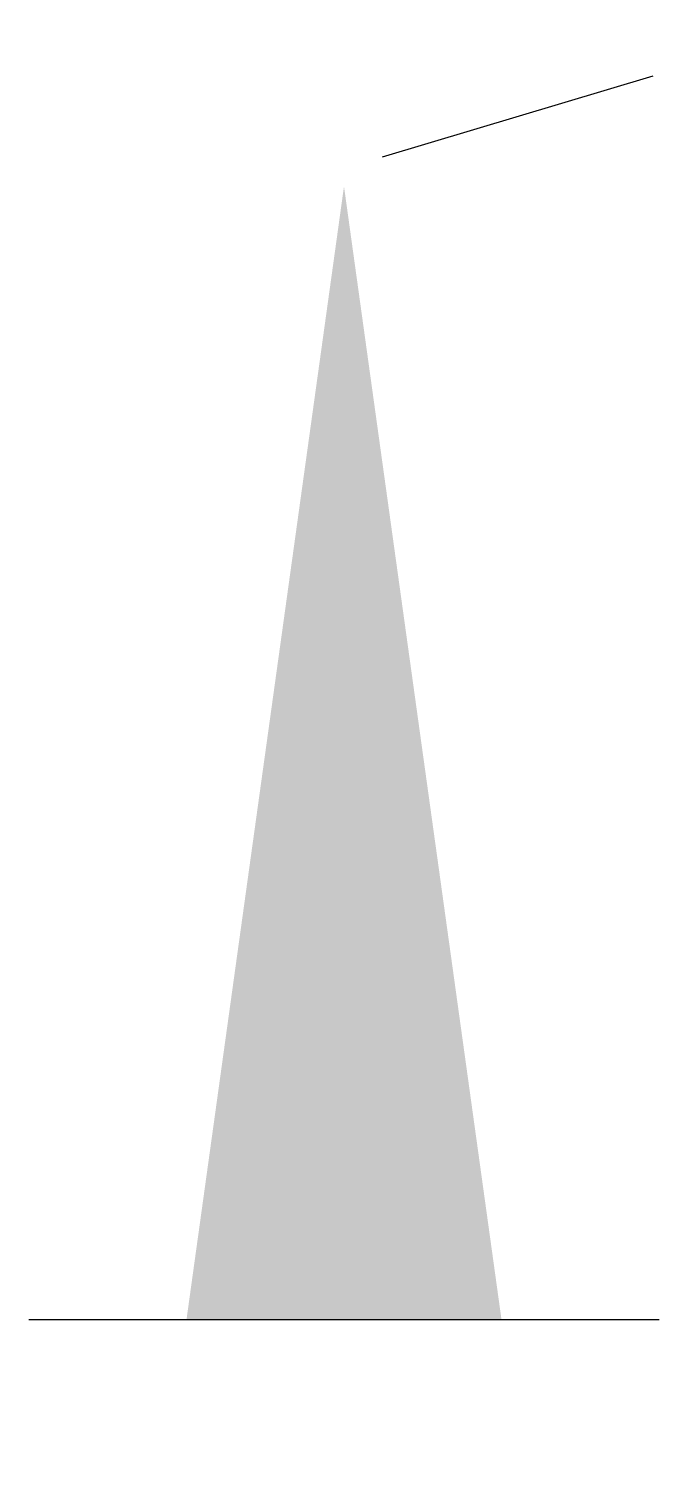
# Model space of a CAD drawing. Extents: x -1 to 1, y -0.5 to 4.1.
import ezdxf

# ---------------------------------------------------------------- set-up
doc = ezdxf.new("R2010")
doc.units = 0
doc.layers.get('0').update_dxf_attribs({"linetype": 'CONTINUOUS'})

msp = doc.modelspace()

# ---------------------------------------------------------------- linework, layer by layer
at = {"color": 0}
for p, q in [((0.1227, 3.6939), (0.9816, 3.9513)), ((-1, 0), (1, 0))]:
    msp.add_line(p, q, dxfattribs=at)
msp.add_lwpolyline([(0, 3.6, 0, 1, 0), (0, 0, 1, 1, 0)], format="xyseb", dxfattribs=at)

doc.saveas('drawing.dxf')
